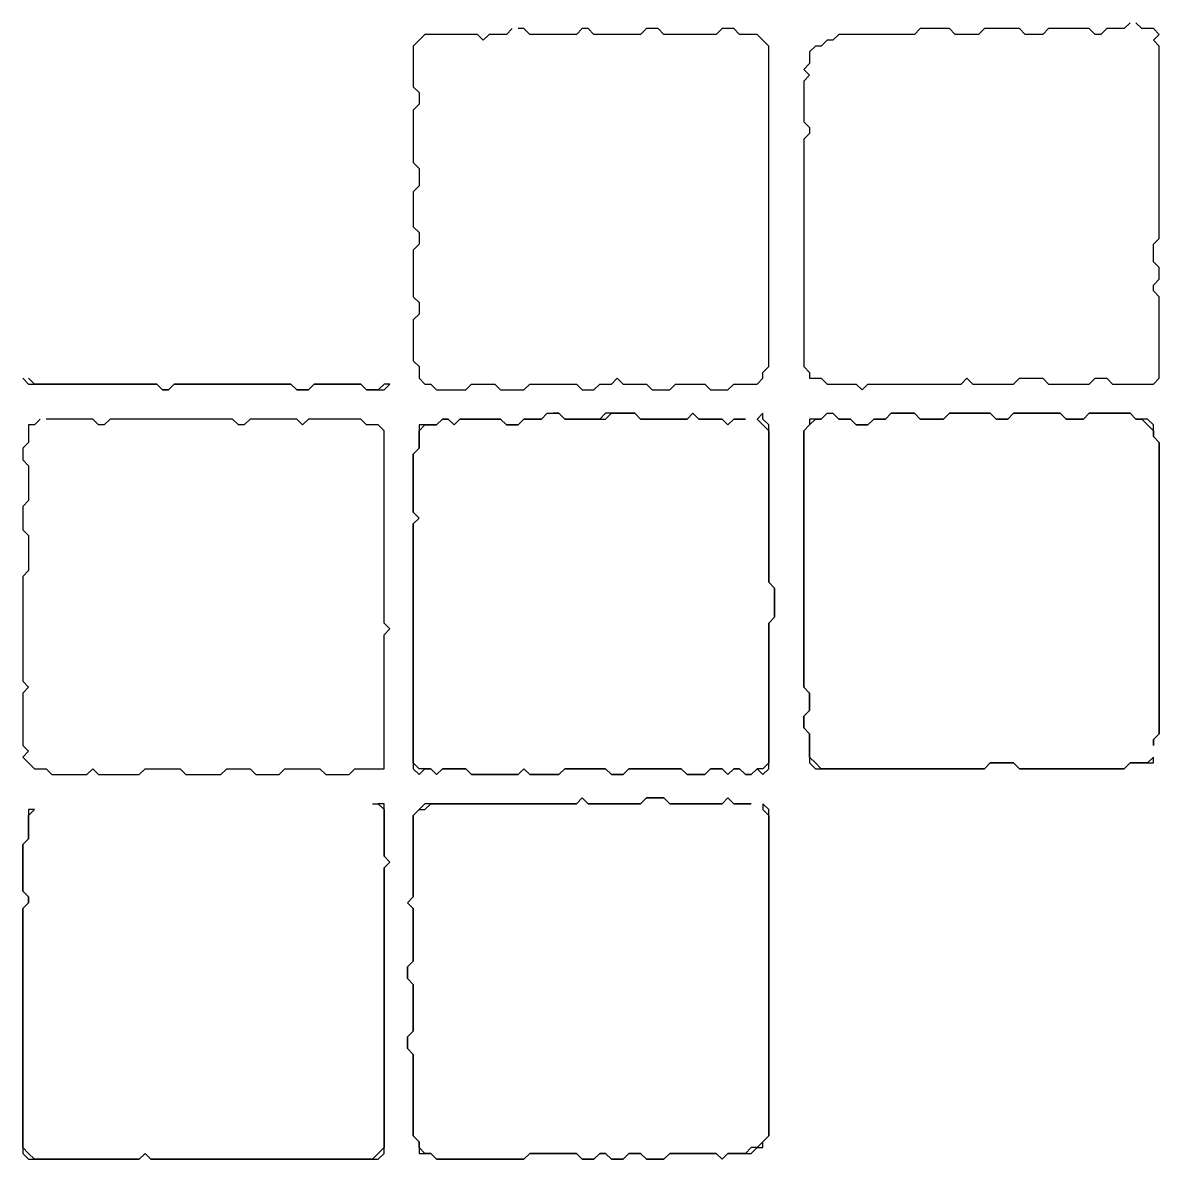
# Model space of a CAD drawing. Header units: metres. Extents: x 0 to 600, y 0 to 400.
# Drawn here: x 179.76 to 208.78, y 171.58 to 200.6 of the extents above; entities that cross this region are included whole.
import ezdxf

# ---------------------------------------------------------------- set-up
doc = ezdxf.new("R2010")
doc.units = ezdxf.units.M

msp = doc.modelspace()

# ---------------------------------------------------------------- linework, layer by layer
for points in [[(208.036, 200.595), (207.887, 200.446), (207.738, 200.446), (207.589, 200.446), (207.44, 200.446), (207.292, 200.298), (207.143, 200.298), (206.994, 200.446), (206.845, 200.446), (206.696, 200.446), (206.548, 200.446), (206.399, 200.446), (206.25, 200.446), (206.101, 200.446), (205.952, 200.446), (205.804, 200.298), (205.655, 200.298), (205.506, 200.298), (205.357, 200.298), (205.208, 200.446), (205.06, 200.446), (204.911, 200.446), (204.762, 200.446), (204.613, 200.446), (204.464, 200.446), (204.315, 200.446), (204.167, 200.298), (204.018, 200.298), (203.869, 200.298), (203.72, 200.298), (203.571, 200.298), (203.423, 200.446), (203.274, 200.446), (203.125, 200.446), (202.976, 200.446), (202.827, 200.446), (202.679, 200.446), (202.53, 200.298), (202.381, 200.298), (202.232, 200.298), (202.083, 200.298), (201.935, 200.298), (201.786, 200.298), (201.637, 200.298), (201.488, 200.298), (201.339, 200.298), (201.19, 200.298), (201.042, 200.298), (200.893, 200.298), (200.744, 200.298), (200.595, 200.298), (200.446, 200.149), (200.298, 200.149), (200.149, 200), (200, 200), (199.851, 199.851), (199.851, 199.702), (199.851, 199.554), (199.702, 199.405), (199.851, 199.256), (199.702, 199.107), (199.702, 198.958), (199.702, 198.81), (199.702, 198.661), (199.702, 198.512), (199.702, 198.363), (199.702, 198.214), (199.702, 198.065), (199.851, 197.917), (199.851, 197.768), (199.702, 197.619), (199.702, 197.47), (199.702, 197.321), (199.702, 197.173), (199.702, 197.024), (199.702, 196.875), (199.702, 196.726), (199.702, 196.577), (199.702, 196.429), (199.702, 196.28), (199.702, 196.131), (199.702, 195.982), (199.702, 195.833), (199.702, 195.685), (199.702, 195.536), (199.702, 195.387), (199.702, 195.238), (199.702, 195.089), (199.702, 194.94), (199.702, 194.792), (199.702, 194.643), (199.702, 194.494), (199.702, 194.345), (199.702, 194.196), (199.702, 194.048), (199.702, 193.899), (199.702, 193.75), (199.702, 193.601), (199.702, 193.452), (199.702, 193.304), (199.702, 193.155), (199.702, 193.006), (199.702, 192.857), (199.702, 192.708), (199.702, 192.56), (199.702, 192.411), (199.702, 192.262), (199.702, 192.113), (199.702, 191.964), (199.702, 191.815), (199.851, 191.667), (199.851, 191.518), (200, 191.518), (200.149, 191.518), (200.298, 191.369), (200.446, 191.369), (200.595, 191.369), (200.744, 191.369), (200.893, 191.369), (201.042, 191.369), (201.19, 191.22), (201.339, 191.369), (201.488, 191.369), (201.637, 191.369), (201.786, 191.369), (201.935, 191.369), (202.083, 191.369), (202.232, 191.369), (202.381, 191.369), (202.53, 191.369), (202.679, 191.369), (202.827, 191.369), (202.976, 191.369), (203.125, 191.369), (203.274, 191.369), (203.423, 191.369), (203.571, 191.369), (203.72, 191.369), (203.869, 191.518), (204.018, 191.369), (204.167, 191.369), (204.315, 191.369), (204.464, 191.369), (204.613, 191.369), (204.762, 191.369), (204.911, 191.369), (205.06, 191.369), (205.208, 191.518), (205.357, 191.518), (205.506, 191.518), (205.655, 191.518), (205.804, 191.518), (205.952, 191.369), (206.101, 191.369), (206.25, 191.369), (206.399, 191.369), (206.548, 191.369), (206.696, 191.369), (206.845, 191.369), (206.994, 191.369), (207.143, 191.518), (207.292, 191.518), (207.44, 191.518), (207.589, 191.369), (207.738, 191.369), (207.887, 191.369), (208.036, 191.369), (208.185, 191.369), (208.333, 191.369), (208.482, 191.369), (208.631, 191.369), (208.78, 191.518), (208.78, 191.667), (208.78, 191.815), (208.78, 191.964), (208.78, 192.113), (208.78, 192.262), (208.78, 192.411), (208.78, 192.56), (208.78, 192.708), (208.78, 192.857), (208.78, 193.006), (208.78, 193.155), (208.78, 193.304), (208.78, 193.452), (208.78, 193.601), (208.631, 193.75), (208.631, 193.899), (208.78, 194.048), (208.78, 194.196), (208.78, 194.345), (208.631, 194.494), (208.631, 194.643), (208.631, 194.792), (208.631, 194.94), (208.78, 195.089), (208.78, 195.238), (208.78, 195.387), (208.78, 195.536), (208.78, 195.685), (208.78, 195.833), (208.78, 195.982), (208.78, 196.131), (208.78, 196.28), (208.78, 196.429), (208.78, 196.577), (208.78, 196.726), (208.78, 196.875), (208.78, 197.024), (208.78, 197.173), (208.78, 197.321), (208.78, 197.47), (208.78, 197.619), (208.78, 197.768), (208.78, 197.917), (208.78, 198.065), (208.78, 198.214), (208.78, 198.363), (208.78, 198.512), (208.78, 198.661), (208.78, 198.81), (208.78, 198.958), (208.78, 199.107), (208.78, 199.256), (208.78, 199.405), (208.78, 199.554), (208.78, 199.702), (208.78, 199.851), (208.78, 200), (208.631, 200.149), (208.78, 200.298), (208.631, 200.446), (208.482, 200.446), (208.333, 200.446), (208.185, 200.595)], [(192.262, 200.446), (192.113, 200.298), (191.964, 200.298), (191.815, 200.298), (191.667, 200.298), (191.518, 200.149), (191.369, 200.298), (191.22, 200.298), (191.071, 200.298), (190.923, 200.298), (190.774, 200.298), (190.625, 200.298), (190.476, 200.298), (190.327, 200.298), (190.179, 200.298), (190.03, 200.298), (189.881, 200.149), (189.732, 200), (189.732, 199.851), (189.732, 199.702), (189.732, 199.554), (189.732, 199.405), (189.732, 199.256), (189.732, 199.107), (189.732, 198.958), (189.881, 198.81), (189.881, 198.661), (189.881, 198.512), (189.732, 198.363), (189.732, 198.214), (189.732, 198.065), (189.732, 197.917), (189.732, 197.768), (189.732, 197.619), (189.732, 197.47), (189.732, 197.321), (189.732, 197.173), (189.732, 197.024), (189.881, 196.875), (189.881, 196.726), (189.881, 196.577), (189.881, 196.429), (189.732, 196.28), (189.732, 196.131), (189.732, 195.982), (189.732, 195.833), (189.732, 195.685), (189.732, 195.536), (189.732, 195.387), (189.881, 195.238), (189.881, 195.089), (189.881, 194.94), (189.732, 194.792), (189.732, 194.643), (189.732, 194.494), (189.732, 194.345), (189.732, 194.196), (189.732, 194.048), (189.732, 193.899), (189.732, 193.75), (189.732, 193.601), (189.881, 193.452), (189.881, 193.304), (189.881, 193.155), (189.732, 193.006), (189.732, 192.857), (189.732, 192.708), (189.732, 192.56), (189.732, 192.411), (189.732, 192.262), (189.732, 192.113), (189.732, 191.964), (189.881, 191.815), (189.881, 191.667), (189.881, 191.518), (190.03, 191.369), (190.179, 191.369), (190.327, 191.22), (190.476, 191.22), (190.625, 191.22), (190.774, 191.22), (190.923, 191.22), (191.071, 191.22), (191.22, 191.369), (191.369, 191.369), (191.518, 191.369), (191.667, 191.369), (191.815, 191.369), (191.964, 191.22), (192.113, 191.22), (192.262, 191.22), (192.411, 191.22), (192.56, 191.22), (192.708, 191.369), (192.857, 191.369), (193.006, 191.369), (193.155, 191.369), (193.304, 191.369), (193.452, 191.369), (193.601, 191.369), (193.75, 191.369), (193.899, 191.369), (194.048, 191.22), (194.196, 191.22), (194.345, 191.22), (194.494, 191.369), (194.643, 191.369), (194.792, 191.369), (194.94, 191.518), (195.089, 191.369), (195.238, 191.369), (195.387, 191.369), (195.536, 191.369), (195.685, 191.369), (195.833, 191.22), (195.982, 191.22), (196.131, 191.22), (196.28, 191.22), (196.429, 191.369), (196.577, 191.369), (196.726, 191.369), (196.875, 191.369), (197.024, 191.369), (197.173, 191.369), (197.321, 191.22), (197.47, 191.22), (197.619, 191.22), (197.768, 191.22), (197.917, 191.369), (198.065, 191.369), (198.214, 191.369), (198.363, 191.369), (198.512, 191.369), (198.661, 191.518), (198.661, 191.667), (198.81, 191.815), (198.81, 191.964), (198.81, 192.113), (198.81, 192.262), (198.81, 192.411), (198.81, 192.56), (198.81, 192.708), (198.81, 192.857), (198.81, 193.006), (198.81, 193.155), (198.81, 193.304), (198.81, 193.452), (198.81, 193.601), (198.81, 193.75), (198.81, 193.899), (198.81, 194.048), (198.81, 194.196), (198.81, 194.345), (198.81, 194.494), (198.81, 194.643), (198.81, 194.792), (198.81, 194.94), (198.81, 195.089), (198.81, 195.238), (198.81, 195.387), (198.81, 195.536), (198.81, 195.685), (198.81, 195.833), (198.81, 195.982), (198.81, 196.131), (198.81, 196.28), (198.81, 196.429), (198.81, 196.577), (198.81, 196.726), (198.81, 196.875), (198.81, 197.024), (198.81, 197.173), (198.81, 197.321), (198.81, 197.47), (198.81, 197.619), (198.81, 197.768), (198.81, 197.917), (198.81, 198.065), (198.81, 198.214), (198.81, 198.363), (198.81, 198.512), (198.81, 198.661), (198.81, 198.81), (198.81, 198.958), (198.81, 199.107), (198.81, 199.256), (198.81, 199.405), (198.81, 199.554), (198.81, 199.702), (198.81, 199.851), (198.81, 200), (198.661, 200.149), (198.512, 200.298), (198.363, 200.298), (198.214, 200.298), (198.065, 200.298), (197.917, 200.446), (197.768, 200.446), (197.619, 200.446), (197.47, 200.298), (197.321, 200.298), (197.173, 200.298), (197.024, 200.298), (196.875, 200.298), (196.726, 200.298), (196.577, 200.298), (196.429, 200.298), (196.28, 200.298), (196.131, 200.298), (195.982, 200.446), (195.833, 200.446), (195.685, 200.446), (195.536, 200.298), (195.387, 200.298), (195.238, 200.298), (195.089, 200.298), (194.94, 200.298), (194.792, 200.298), (194.643, 200.298), (194.494, 200.298), (194.345, 200.298), (194.196, 200.446), (194.048, 200.446), (193.899, 200.298), (193.75, 200.298), (193.601, 200.298), (193.452, 200.298), (193.304, 200.298), (193.155, 200.298), (193.006, 200.298), (192.857, 200.298), (192.708, 200.298), (192.56, 200.446), (192.411, 200.446)], [(179.762, 191.518), (179.911, 191.369), (180.06, 191.369), (180.208, 191.369), (180.357, 191.369), (180.506, 191.369), (180.655, 191.369), (180.804, 191.369), (180.952, 191.369), (181.101, 191.369), (181.25, 191.369), (181.399, 191.369), (181.548, 191.369), (181.696, 191.369), (181.845, 191.369), (181.994, 191.369), (182.143, 191.369), (182.292, 191.369), (182.44, 191.369), (182.589, 191.369), (182.738, 191.369), (182.887, 191.369), (183.036, 191.369), (183.185, 191.369), (183.333, 191.22), (183.482, 191.22), (183.631, 191.369), (183.78, 191.369), (183.929, 191.369), (184.077, 191.369), (184.226, 191.369), (184.375, 191.369), (184.524, 191.369), (184.673, 191.369), (184.821, 191.369), (184.97, 191.369), (185.119, 191.369), (185.268, 191.369), (185.417, 191.369), (185.565, 191.369), (185.714, 191.369), (185.863, 191.369), (186.012, 191.369), (186.161, 191.369), (186.31, 191.369), (186.458, 191.369), (186.607, 191.369), (186.756, 191.22), (186.905, 191.22), (187.054, 191.22), (187.202, 191.369), (187.351, 191.369), (187.5, 191.369), (187.649, 191.369), (187.798, 191.369), (187.946, 191.369), (188.095, 191.369), (188.244, 191.369), (188.393, 191.369), (188.542, 191.22), (188.69, 191.22), (188.839, 191.22), (188.988, 191.22), (189.137, 191.369), (188.988, 191.369), (188.839, 191.22), (188.69, 191.22), (188.542, 191.22), (188.393, 191.369), (188.244, 191.369), (188.095, 191.369), (187.946, 191.369), (187.798, 191.369), (187.649, 191.369), (187.5, 191.369), (187.351, 191.369), (187.202, 191.369), (187.054, 191.22), (186.905, 191.22), (186.756, 191.22), (186.607, 191.369), (186.458, 191.369), (186.31, 191.369), (186.161, 191.369), (186.012, 191.369), (185.863, 191.369), (185.714, 191.369), (185.565, 191.369), (185.417, 191.369), (185.268, 191.369), (185.119, 191.369), (184.97, 191.369), (184.821, 191.369), (184.673, 191.369), (184.524, 191.369), (184.375, 191.369), (184.226, 191.369), (184.077, 191.369), (183.929, 191.369), (183.78, 191.369), (183.631, 191.369), (183.482, 191.22), (183.333, 191.22), (183.185, 191.369), (183.036, 191.369), (182.887, 191.369), (182.738, 191.369), (182.589, 191.369), (182.44, 191.369), (182.292, 191.369), (182.143, 191.369), (181.994, 191.369), (181.845, 191.369), (181.696, 191.369), (181.548, 191.369), (181.399, 191.369), (181.25, 191.369), (181.101, 191.369), (180.952, 191.369), (180.804, 191.369), (180.655, 191.369), (180.506, 191.369), (180.357, 191.369), (180.208, 191.369), (180.06, 191.369), (179.911, 191.518)], [(180.208, 190.476), (180.06, 190.327), (179.911, 190.327), (179.911, 190.179), (179.911, 190.03), (179.911, 189.881), (179.762, 189.732), (179.762, 189.583), (179.762, 189.435), (179.911, 189.286), (179.911, 189.137), (179.911, 188.988), (179.911, 188.839), (179.911, 188.69), (179.911, 188.542), (179.911, 188.393), (179.762, 188.244), (179.762, 188.095), (179.762, 187.946), (179.762, 187.798), (179.762, 187.649), (179.911, 187.5), (179.911, 187.351), (179.911, 187.202), (179.911, 187.054), (179.911, 186.905), (179.911, 186.756), (179.911, 186.607), (179.762, 186.458), (179.762, 186.31), (179.762, 186.161), (179.762, 186.012), (179.762, 185.863), (179.762, 185.714), (179.762, 185.565), (179.762, 185.417), (179.762, 185.268), (179.762, 185.119), (179.762, 184.97), (179.762, 184.821), (179.762, 184.673), (179.762, 184.524), (179.762, 184.375), (179.762, 184.226), (179.762, 184.077), (179.762, 183.929), (179.762, 183.78), (179.911, 183.631), (179.762, 183.482), (179.762, 183.333), (179.762, 183.185), (179.762, 183.036), (179.762, 182.887), (179.762, 182.738), (179.762, 182.589), (179.762, 182.44), (179.762, 182.292), (179.762, 182.143), (179.911, 181.994), (179.762, 181.845), (179.911, 181.696), (180.06, 181.548), (180.208, 181.548), (180.357, 181.548), (180.506, 181.399), (180.655, 181.399), (180.804, 181.399), (180.952, 181.399), (181.101, 181.399), (181.25, 181.399), (181.399, 181.399), (181.548, 181.548), (181.696, 181.399), (181.845, 181.399), (181.994, 181.399), (182.143, 181.399), (182.292, 181.399), (182.44, 181.399), (182.589, 181.399), (182.738, 181.399), (182.887, 181.548), (183.036, 181.548), (183.185, 181.548), (183.333, 181.548), (183.482, 181.548), (183.631, 181.548), (183.78, 181.548), (183.929, 181.399), (184.077, 181.399), (184.226, 181.399), (184.375, 181.399), (184.524, 181.399), (184.673, 181.399), (184.821, 181.399), (184.97, 181.548), (185.119, 181.548), (185.268, 181.548), (185.417, 181.548), (185.565, 181.548), (185.714, 181.399), (185.863, 181.399), (186.012, 181.399), (186.161, 181.399), (186.31, 181.399), (186.458, 181.548), (186.607, 181.548), (186.756, 181.548), (186.905, 181.548), (187.054, 181.548), (187.202, 181.548), (187.351, 181.548), (187.5, 181.399), (187.649, 181.399), (187.798, 181.399), (187.946, 181.399), (188.095, 181.399), (188.244, 181.548), (188.393, 181.548), (188.542, 181.548), (188.69, 181.548), (188.839, 181.548), (188.988, 181.548), (188.988, 181.696), (188.988, 181.845), (188.988, 181.994), (188.988, 182.143), (188.988, 182.292), (188.988, 182.44), (188.988, 182.589), (188.988, 182.738), (188.988, 182.887), (188.988, 183.036), (188.988, 183.185), (188.988, 183.333), (188.988, 183.482), (188.988, 183.631), (188.988, 183.78), (188.988, 183.929), (188.988, 184.077), (188.988, 184.226), (188.988, 184.375), (188.988, 184.524), (188.988, 184.673), (188.988, 184.821), (188.988, 184.97), (189.137, 185.119), (188.988, 185.268), (188.988, 185.417), (188.988, 185.565), (188.988, 185.714), (188.988, 185.863), (188.988, 186.012), (188.988, 186.161), (188.988, 186.31), (188.988, 186.458), (188.988, 186.607), (188.988, 186.756), (188.988, 186.905), (188.988, 187.054), (188.988, 187.202), (188.988, 187.351), (188.988, 187.5), (188.988, 187.649), (188.988, 187.798), (188.988, 187.946), (188.988, 188.095), (188.988, 188.244), (188.988, 188.393), (188.988, 188.542), (188.988, 188.69), (188.988, 188.839), (188.988, 188.988), (188.988, 189.137), (188.988, 189.286), (188.988, 189.435), (188.988, 189.583), (188.988, 189.732), (188.988, 189.881), (188.988, 190.03), (188.988, 190.179), (188.839, 190.327), (188.69, 190.327), (188.542, 190.327), (188.393, 190.476), (188.244, 190.476), (188.095, 190.476), (187.946, 190.476), (187.798, 190.476), (187.649, 190.476), (187.5, 190.476), (187.351, 190.476), (187.202, 190.476), (187.054, 190.476), (186.905, 190.327), (186.756, 190.476), (186.607, 190.476), (186.458, 190.476), (186.31, 190.476), (186.161, 190.476), (186.012, 190.476), (185.863, 190.476), (185.714, 190.476), (185.565, 190.476), (185.417, 190.327), (185.268, 190.327), (185.119, 190.476), (184.97, 190.476), (184.821, 190.476), (184.673, 190.476), (184.524, 190.476), (184.375, 190.476), (184.226, 190.476), (184.077, 190.476), (183.929, 190.476), (183.78, 190.476), (183.631, 190.476), (183.482, 190.476), (183.333, 190.476), (183.185, 190.476), (183.036, 190.476), (182.887, 190.476), (182.738, 190.476), (182.589, 190.476), (182.44, 190.476), (182.292, 190.476), (182.143, 190.476), (181.994, 190.476), (181.845, 190.327), (181.696, 190.327), (181.548, 190.476), (181.399, 190.476), (181.25, 190.476), (181.101, 190.476), (180.952, 190.476), (180.804, 190.476), (180.655, 190.476), (180.506, 190.476), (180.357, 190.476)], [(193.155, 190.625), (193.006, 190.476), (192.857, 190.476), (192.708, 190.476), (192.56, 190.476), (192.411, 190.327), (192.262, 190.327), (192.113, 190.327), (191.964, 190.476), (191.815, 190.476), (191.667, 190.476), (191.518, 190.476), (191.369, 190.476), (191.22, 190.476), (191.071, 190.476), (190.923, 190.476), (190.774, 190.327), (190.625, 190.476), (190.476, 190.476), (190.327, 190.327), (190.179, 190.327), (190.03, 190.327), (189.881, 190.327), (189.881, 190.179), (189.881, 190.03), (189.881, 189.881), (189.881, 189.732), (189.732, 189.583), (189.732, 189.435), (189.732, 189.286), (189.732, 189.137), (189.732, 188.988), (189.732, 188.839), (189.732, 188.69), (189.732, 188.542), (189.732, 188.393), (189.732, 188.244), (189.732, 188.095), (189.881, 187.946), (189.732, 187.798), (189.732, 187.649), (189.732, 187.5), (189.732, 187.351), (189.732, 187.202), (189.732, 187.054), (189.732, 186.905), (189.732, 186.756), (189.732, 186.607), (189.732, 186.458), (189.732, 186.31), (189.732, 186.161), (189.732, 186.012), (189.732, 185.863), (189.732, 185.714), (189.732, 185.565), (189.732, 185.417), (189.732, 185.268), (189.732, 185.119), (189.732, 184.97), (189.732, 184.821), (189.732, 184.673), (189.732, 184.524), (189.732, 184.375), (189.732, 184.226), (189.732, 184.077), (189.732, 183.929), (189.732, 183.78), (189.732, 183.631), (189.732, 183.482), (189.732, 183.333), (189.732, 183.185), (189.732, 183.036), (189.732, 182.887), (189.732, 182.738), (189.732, 182.589), (189.732, 182.44), (189.732, 182.292), (189.732, 182.143), (189.732, 181.994), (189.732, 181.845), (189.732, 181.696), (189.732, 181.548), (189.881, 181.399), (190.03, 181.548), (190.179, 181.548), (190.327, 181.399), (190.476, 181.548), (190.625, 181.548), (190.774, 181.548), (190.923, 181.548), (191.071, 181.548), (191.22, 181.399), (191.369, 181.399), (191.518, 181.399), (191.667, 181.399), (191.815, 181.399), (191.964, 181.399), (192.113, 181.399), (192.262, 181.399), (192.411, 181.399), (192.56, 181.548), (192.708, 181.399), (192.857, 181.399), (193.006, 181.399), (193.155, 181.399), (193.304, 181.399), (193.452, 181.399), (193.601, 181.548), (193.75, 181.548), (193.899, 181.548), (194.048, 181.548), (194.196, 181.548), (194.345, 181.548), (194.494, 181.548), (194.643, 181.548), (194.792, 181.399), (194.94, 181.399), (195.089, 181.399), (195.238, 181.548), (195.387, 181.548), (195.536, 181.548), (195.685, 181.548), (195.833, 181.548), (195.982, 181.548), (196.131, 181.548), (196.28, 181.548), (196.429, 181.548), (196.577, 181.548), (196.726, 181.399), (196.875, 181.399), (197.024, 181.399), (197.173, 181.399), (197.321, 181.548), (197.47, 181.548), (197.619, 181.548), (197.768, 181.399), (197.917, 181.548), (198.065, 181.548), (198.214, 181.399), (198.363, 181.399), (198.512, 181.548), (198.661, 181.399), (198.81, 181.548), (198.81, 181.696), (198.81, 181.845), (198.81, 181.994), (198.81, 182.143), (198.81, 182.292), (198.81, 182.44), (198.81, 182.589), (198.81, 182.738), (198.81, 182.887), (198.81, 183.036), (198.81, 183.185), (198.81, 183.333), (198.81, 183.482), (198.81, 183.631), (198.81, 183.78), (198.81, 183.929), (198.81, 184.077), (198.81, 184.226), (198.81, 184.375), (198.81, 184.524), (198.81, 184.673), (198.81, 184.821), (198.81, 184.97), (198.81, 185.119), (198.81, 185.268), (198.958, 185.417), (198.958, 185.565), (198.958, 185.714), (198.958, 185.863), (198.958, 186.012), (198.958, 186.161), (198.81, 186.31), (198.81, 186.458), (198.81, 186.607), (198.81, 186.756), (198.81, 186.905), (198.81, 187.054), (198.81, 187.202), (198.81, 187.351), (198.81, 187.5), (198.81, 187.649), (198.81, 187.798), (198.81, 187.946), (198.81, 188.095), (198.81, 188.244), (198.81, 188.393), (198.81, 188.542), (198.81, 188.69), (198.81, 188.839), (198.81, 188.988), (198.81, 189.137), (198.81, 189.286), (198.81, 189.435), (198.81, 189.583), (198.81, 189.732), (198.81, 189.881), (198.81, 190.03), (198.81, 190.179), (198.81, 190.327), (198.661, 190.476), (198.661, 190.625), (198.512, 190.476), (198.661, 190.327), (198.81, 190.179), (198.81, 190.03), (198.81, 189.881), (198.81, 189.732), (198.81, 189.583), (198.81, 189.435), (198.81, 189.286), (198.81, 189.137), (198.81, 188.988), (198.81, 188.839), (198.81, 188.69), (198.81, 188.542), (198.81, 188.393), (198.81, 188.244), (198.81, 188.095), (198.81, 187.946), (198.81, 187.798), (198.81, 187.649), (198.81, 187.5), (198.81, 187.351), (198.81, 187.202), (198.81, 187.054), (198.81, 186.905), (198.81, 186.756), (198.81, 186.607), (198.81, 186.458), (198.81, 186.31), (198.958, 186.161), (198.958, 186.012), (198.958, 185.863), (198.958, 185.714), (198.958, 185.565), (198.958, 185.417), (198.81, 185.268), (198.81, 185.119), (198.81, 184.97), (198.81, 184.821), (198.81, 184.673), (198.81, 184.524), (198.81, 184.375), (198.81, 184.226), (198.81, 184.077), (198.81, 183.929), (198.81, 183.78), (198.81, 183.631), (198.81, 183.482), (198.81, 183.333), (198.81, 183.185), (198.81, 183.036), (198.81, 182.887), (198.81, 182.738), (198.81, 182.589), (198.81, 182.44), (198.81, 182.292), (198.81, 182.143), (198.81, 181.994), (198.81, 181.845), (198.81, 181.696), (198.661, 181.548), (198.512, 181.548), (198.363, 181.399), (198.214, 181.399), (198.065, 181.548), (197.917, 181.548), (197.768, 181.399), (197.619, 181.548), (197.47, 181.548), (197.321, 181.548), (197.173, 181.399), (197.024, 181.399), (196.875, 181.399), (196.726, 181.399), (196.577, 181.548), (196.429, 181.548), (196.28, 181.548), (196.131, 181.548), (195.982, 181.548), (195.833, 181.548), (195.685, 181.548), (195.536, 181.548), (195.387, 181.548), (195.238, 181.548), (195.089, 181.399), (194.94, 181.399), (194.792, 181.399), (194.643, 181.548), (194.494, 181.548), (194.345, 181.548), (194.196, 181.548), (194.048, 181.548), (193.899, 181.548), (193.75, 181.548), (193.601, 181.548), (193.452, 181.399), (193.304, 181.399), (193.155, 181.399), (193.006, 181.399), (192.857, 181.399), (192.708, 181.399), (192.56, 181.548), (192.411, 181.399), (192.262, 181.399), (192.113, 181.399), (191.964, 181.399), (191.815, 181.399), (191.667, 181.399), (191.518, 181.399), (191.369, 181.399), (191.22, 181.399), (191.071, 181.548), (190.923, 181.548), (190.774, 181.548), (190.625, 181.548), (190.476, 181.548), (190.327, 181.399), (190.179, 181.548), (190.03, 181.548), (189.881, 181.548), (189.732, 181.696), (189.732, 181.845), (189.732, 181.994), (189.732, 182.143), (189.732, 182.292), (189.732, 182.44), (189.732, 182.589), (189.732, 182.738), (189.732, 182.887), (189.732, 183.036), (189.732, 183.185), (189.732, 183.333), (189.732, 183.482), (189.732, 183.631), (189.732, 183.78), (189.732, 183.929), (189.732, 184.077), (189.732, 184.226), (189.732, 184.375), (189.732, 184.524), (189.732, 184.673), (189.732, 184.821), (189.732, 184.97), (189.732, 185.119), (189.732, 185.268), (189.732, 185.417), (189.732, 185.565), (189.732, 185.714), (189.732, 185.863), (189.732, 186.012), (189.732, 186.161), (189.732, 186.31), (189.732, 186.458), (189.732, 186.607), (189.732, 186.756), (189.732, 186.905), (189.732, 187.054), (189.732, 187.202), (189.732, 187.351), (189.732, 187.5), (189.732, 187.649), (189.732, 187.798), (189.881, 187.946), (189.732, 188.095), (189.732, 188.244), (189.732, 188.393), (189.732, 188.542), (189.732, 188.69), (189.732, 188.839), (189.732, 188.988), (189.732, 189.137), (189.732, 189.286), (189.732, 189.435), (189.732, 189.583), (189.881, 189.732), (189.881, 189.881), (189.881, 190.03), (189.881, 190.179), (190.03, 190.327), (190.179, 190.327), (190.327, 190.327), (190.476, 190.476), (190.625, 190.476), (190.774, 190.327), (190.923, 190.476), (191.071, 190.476), (191.22, 190.476), (191.369, 190.476), (191.518, 190.476), (191.667, 190.476), (191.815, 190.476), (191.964, 190.476), (192.113, 190.327), (192.262, 190.327), (192.411, 190.327), (192.56, 190.476), (192.708, 190.476), (192.857, 190.476), (193.006, 190.476), (193.155, 190.625), (193.304, 190.625), (193.452, 190.625), (193.601, 190.476), (193.75, 190.476), (193.899, 190.476), (194.048, 190.476), (194.196, 190.476), (194.345, 190.476), (194.494, 190.476), (194.643, 190.476), (194.792, 190.625), (194.94, 190.625), (195.089, 190.625), (195.238, 190.625), (195.387, 190.625), (195.536, 190.476), (195.685, 190.476), (195.833, 190.476), (195.982, 190.476), (196.131, 190.476), (196.28, 190.476), (196.429, 190.476), (196.577, 190.476), (196.726, 190.476), (196.875, 190.625), (197.024, 190.476), (197.173, 190.476), (197.321, 190.476), (197.47, 190.476), (197.619, 190.476), (197.768, 190.327), (197.917, 190.476), (198.065, 190.476), (198.214, 190.476), (198.065, 190.476), (197.917, 190.476), (197.768, 190.327), (197.619, 190.476), (197.47, 190.476), (197.321, 190.476), (197.173, 190.476), (197.024, 190.476), (196.875, 190.625), (196.726, 190.476), (196.577, 190.476), (196.429, 190.476), (196.28, 190.476), (196.131, 190.476), (195.982, 190.476), (195.833, 190.476), (195.685, 190.476), (195.536, 190.476), (195.387, 190.625), (195.238, 190.625), (195.089, 190.625), (194.94, 190.625), (194.792, 190.625), (194.643, 190.625), (194.494, 190.476), (194.345, 190.476), (194.196, 190.476), (194.048, 190.476), (193.899, 190.476), (193.75, 190.476), (193.601, 190.476), (193.452, 190.625), (193.304, 190.625)], [(200.298, 190.625), (200.149, 190.476), (200, 190.476), (199.851, 190.476), (199.851, 190.327), (199.702, 190.179), (199.702, 190.03), (199.702, 189.881), (199.702, 189.732), (199.702, 189.583), (199.702, 189.435), (199.702, 189.286), (199.702, 189.137), (199.702, 188.988), (199.702, 188.839), (199.702, 188.69), (199.702, 188.542), (199.702, 188.393), (199.702, 188.244), (199.702, 188.095), (199.702, 187.946), (199.702, 187.798), (199.702, 187.649), (199.702, 187.5), (199.702, 187.351), (199.702, 187.202), (199.702, 187.054), (199.702, 186.905), (199.702, 186.756), (199.702, 186.607), (199.702, 186.458), (199.702, 186.31), (199.702, 186.161), (199.702, 186.012), (199.702, 185.863), (199.702, 185.714), (199.702, 185.565), (199.702, 185.417), (199.702, 185.268), (199.702, 185.119), (199.702, 184.97), (199.702, 184.821), (199.702, 184.673), (199.702, 184.524), (199.702, 184.375), (199.702, 184.226), (199.702, 184.077), (199.702, 183.929), (199.702, 183.78), (199.702, 183.631), (199.851, 183.482), (199.851, 183.333), (199.851, 183.185), (199.851, 183.036), (199.702, 182.887), (199.702, 182.738), (199.702, 182.589), (199.851, 182.44), (199.851, 182.292), (199.851, 182.143), (199.851, 181.994), (199.851, 181.845), (199.851, 181.696), (200, 181.548), (200.149, 181.548), (200.298, 181.548), (200.446, 181.548), (200.595, 181.548), (200.744, 181.548), (200.893, 181.548), (201.042, 181.548), (201.19, 181.548), (201.339, 181.548), (201.488, 181.548), (201.637, 181.548), (201.786, 181.548), (201.935, 181.548), (202.083, 181.548), (202.232, 181.548), (202.381, 181.548), (202.53, 181.548), (202.679, 181.548), (202.827, 181.548), (202.976, 181.548), (203.125, 181.548), (203.274, 181.548), (203.423, 181.548), (203.571, 181.548), (203.72, 181.548), (203.869, 181.548), (204.018, 181.548), (204.167, 181.548), (204.315, 181.548), (204.464, 181.696), (204.613, 181.696), (204.762, 181.696), (204.911, 181.696), (205.06, 181.696), (205.208, 181.548), (205.357, 181.548), (205.506, 181.548), (205.655, 181.548), (205.804, 181.548), (205.952, 181.548), (206.101, 181.548), (206.25, 181.548), (206.399, 181.548), (206.548, 181.548), (206.696, 181.548), (206.845, 181.548), (206.994, 181.548), (207.143, 181.548), (207.292, 181.548), (207.44, 181.548), (207.589, 181.548), (207.738, 181.548), (207.887, 181.548), (208.036, 181.696), (208.185, 181.696), (208.333, 181.696), (208.482, 181.696), (208.631, 181.696), (208.631, 181.845), (208.482, 181.696), (208.333, 181.696), (208.185, 181.696), (208.036, 181.696), (207.887, 181.548), (207.738, 181.548), (207.589, 181.548), (207.44, 181.548), (207.292, 181.548), (207.143, 181.548), (206.994, 181.548), (206.845, 181.548), (206.696, 181.548), (206.548, 181.548), (206.399, 181.548), (206.25, 181.548), (206.101, 181.548), (205.952, 181.548), (205.804, 181.548), (205.655, 181.548), (205.506, 181.548), (205.357, 181.548), (205.208, 181.548), (205.06, 181.696), (204.911, 181.696), (204.762, 181.696), (204.613, 181.696), (204.464, 181.696), (204.315, 181.548), (204.167, 181.548), (204.018, 181.548), (203.869, 181.548), (203.72, 181.548), (203.571, 181.548), (203.423, 181.548), (203.274, 181.548), (203.125, 181.548), (202.976, 181.548), (202.827, 181.548), (202.679, 181.548), (202.53, 181.548), (202.381, 181.548), (202.232, 181.548), (202.083, 181.548), (201.935, 181.548), (201.786, 181.548), (201.637, 181.548), (201.488, 181.548), (201.339, 181.548), (201.19, 181.548), (201.042, 181.548), (200.893, 181.548), (200.744, 181.548), (200.595, 181.548), (200.446, 181.548), (200.298, 181.548), (200.149, 181.548), (200, 181.696), (199.851, 181.845), (199.851, 181.994), (199.851, 182.143), (199.851, 182.292), (199.851, 182.44), (199.702, 182.589), (199.702, 182.738), (199.702, 182.887), (199.851, 183.036), (199.851, 183.185), (199.851, 183.333), (199.851, 183.482), (199.702, 183.631), (199.702, 183.78), (199.702, 183.929), (199.702, 184.077), (199.702, 184.226), (199.702, 184.375), (199.702, 184.524), (199.702, 184.673), (199.702, 184.821), (199.702, 184.97), (199.702, 185.119), (199.702, 185.268), (199.702, 185.417), (199.702, 185.565), (199.702, 185.714), (199.702, 185.863), (199.702, 186.012), (199.702, 186.161), (199.702, 186.31), (199.702, 186.458), (199.702, 186.607), (199.702, 186.756), (199.702, 186.905), (199.702, 187.054), (199.702, 187.202), (199.702, 187.351), (199.702, 187.5), (199.702, 187.649), (199.702, 187.798), (199.702, 187.946), (199.702, 188.095), (199.702, 188.244), (199.702, 188.393), (199.702, 188.542), (199.702, 188.69), (199.702, 188.839), (199.702, 188.988), (199.702, 189.137), (199.702, 189.286), (199.702, 189.435), (199.702, 189.583), (199.702, 189.732), (199.702, 189.881), (199.702, 190.03), (199.702, 190.179), (199.851, 190.327), (200, 190.476), (200.149, 190.476), (200.298, 190.625), (200.446, 190.625), (200.595, 190.476), (200.744, 190.476), (200.893, 190.476), (201.042, 190.327), (201.19, 190.327), (201.339, 190.327), (201.488, 190.476), (201.637, 190.476), (201.786, 190.476), (201.935, 190.625), (202.083, 190.625), (202.232, 190.625), (202.381, 190.625), (202.53, 190.625), (202.679, 190.476), (202.827, 190.476), (202.976, 190.476), (203.125, 190.476), (203.274, 190.476), (203.423, 190.625), (203.571, 190.625), (203.72, 190.625), (203.869, 190.625), (204.018, 190.625), (204.167, 190.625), (204.315, 190.625), (204.464, 190.625), (204.613, 190.476), (204.762, 190.476), (204.911, 190.476), (205.06, 190.625), (205.208, 190.625), (205.357, 190.625), (205.506, 190.625), (205.655, 190.625), (205.804, 190.625), (205.952, 190.625), (206.101, 190.625), (206.25, 190.625), (206.399, 190.476), (206.548, 190.476), (206.696, 190.476), (206.845, 190.476), (206.994, 190.625), (207.143, 190.625), (207.292, 190.625), (207.44, 190.625), (207.589, 190.625), (207.738, 190.625), (207.887, 190.625), (208.036, 190.625), (208.185, 190.476), (208.333, 190.476), (208.482, 190.327), (208.631, 190.179), (208.631, 190.03), (208.78, 189.881), (208.78, 189.732), (208.78, 189.583), (208.78, 189.435), (208.78, 189.286), (208.78, 189.137), (208.78, 188.988), (208.78, 188.839), (208.78, 188.69), (208.78, 188.542), (208.78, 188.393), (208.78, 188.244), (208.78, 188.095), (208.78, 187.946), (208.78, 187.798), (208.78, 187.649), (208.78, 187.5), (208.78, 187.351), (208.78, 187.202), (208.78, 187.054), (208.78, 186.905), (208.78, 186.756), (208.78, 186.607), (208.78, 186.458), (208.78, 186.31), (208.78, 186.161), (208.78, 186.012), (208.78, 185.863), (208.78, 185.714), (208.78, 185.565), (208.78, 185.417), (208.78, 185.268), (208.78, 185.119), (208.78, 184.97), (208.78, 184.821), (208.78, 184.673), (208.78, 184.524), (208.78, 184.375), (208.78, 184.226), (208.78, 184.077), (208.78, 183.929), (208.78, 183.78), (208.78, 183.631), (208.78, 183.482), (208.78, 183.333), (208.78, 183.185), (208.78, 183.036), (208.78, 182.887), (208.78, 182.738), (208.78, 182.589), (208.78, 182.44), (208.631, 182.292), (208.631, 182.143), (208.631, 182.292), (208.78, 182.44), (208.78, 182.589), (208.78, 182.738), (208.78, 182.887), (208.78, 183.036), (208.78, 183.185), (208.78, 183.333), (208.78, 183.482), (208.78, 183.631), (208.78, 183.78), (208.78, 183.929), (208.78, 184.077), (208.78, 184.226), (208.78, 184.375), (208.78, 184.524), (208.78, 184.673), (208.78, 184.821), (208.78, 184.97), (208.78, 185.119), (208.78, 185.268), (208.78, 185.417), (208.78, 185.565), (208.78, 185.714), (208.78, 185.863), (208.78, 186.012), (208.78, 186.161), (208.78, 186.31), (208.78, 186.458), (208.78, 186.607), (208.78, 186.756), (208.78, 186.905), (208.78, 187.054), (208.78, 187.202), (208.78, 187.351), (208.78, 187.5), (208.78, 187.649), (208.78, 187.798), (208.78, 187.946), (208.78, 188.095), (208.78, 188.244), (208.78, 188.393), (208.78, 188.542), (208.78, 188.69), (208.78, 188.839), (208.78, 188.988), (208.78, 189.137), (208.78, 189.286), (208.78, 189.435), (208.78, 189.583), (208.78, 189.732), (208.78, 189.881), (208.631, 190.03), (208.631, 190.179), (208.631, 190.327), (208.482, 190.476), (208.333, 190.476), (208.185, 190.476), (208.036, 190.625), (207.887, 190.625), (207.738, 190.625), (207.589, 190.625), (207.44, 190.625), (207.292, 190.625), (207.143, 190.625), (206.994, 190.625), (206.845, 190.476), (206.696, 190.476), (206.548, 190.476), (206.399, 190.476), (206.25, 190.625), (206.101, 190.625), (205.952, 190.625), (205.804, 190.625), (205.655, 190.625), (205.506, 190.625), (205.357, 190.625), (205.208, 190.625), (205.06, 190.625), (204.911, 190.476), (204.762, 190.476), (204.613, 190.476), (204.464, 190.625), (204.315, 190.625), (204.167, 190.625), (204.018, 190.625), (203.869, 190.625), (203.72, 190.625), (203.571, 190.625), (203.423, 190.625), (203.274, 190.476), (203.125, 190.476), (202.976, 190.476), (202.827, 190.476), (202.679, 190.476), (202.53, 190.625), (202.381, 190.625), (202.232, 190.625), (202.083, 190.625), (201.935, 190.625), (201.786, 190.476), (201.637, 190.476), (201.488, 190.476), (201.339, 190.327), (201.19, 190.327), (201.042, 190.327), (200.893, 190.476), (200.744, 190.476), (200.595, 190.476), (200.446, 190.625)], [(194.048, 180.804), (193.899, 180.655), (193.75, 180.655), (193.601, 180.655), (193.452, 180.655), (193.304, 180.655), (193.155, 180.655), (193.006, 180.655), (192.857, 180.655), (192.708, 180.655), (192.56, 180.655), (192.411, 180.655), (192.262, 180.655), (192.113, 180.655), (191.964, 180.655), (191.815, 180.655), (191.667, 180.655), (191.518, 180.655), (191.369, 180.655), (191.22, 180.655), (191.071, 180.655), (190.923, 180.655), (190.774, 180.655), (190.625, 180.655), (190.476, 180.655), (190.327, 180.655), (190.179, 180.655), (190.03, 180.655), (189.881, 180.506), (189.732, 180.357), (189.732, 180.208), (189.732, 180.06), (189.732, 179.911), (189.732, 179.762), (189.732, 179.613), (189.732, 179.464), (189.732, 179.315), (189.732, 179.167), (189.732, 179.018), (189.732, 178.869), (189.732, 178.72), (189.732, 178.571), (189.732, 178.423), (189.732, 178.274), (189.583, 178.125), (189.732, 177.976), (189.732, 177.827), (189.732, 177.679), (189.732, 177.53), (189.732, 177.381), (189.732, 177.232), (189.732, 177.083), (189.732, 176.935), (189.732, 176.786), (189.732, 176.637), (189.583, 176.488), (189.583, 176.339), (189.583, 176.19), (189.732, 176.042), (189.732, 175.893), (189.732, 175.744), (189.732, 175.595), (189.732, 175.446), (189.732, 175.298), (189.732, 175.149), (189.732, 175), (189.732, 174.851), (189.583, 174.702), (189.583, 174.554), (189.583, 174.405), (189.732, 174.256), (189.732, 174.107), (189.732, 173.958), (189.732, 173.81), (189.732, 173.661), (189.732, 173.512), (189.732, 173.363), (189.732, 173.214), (189.732, 173.065), (189.732, 172.917), (189.732, 172.768), (189.732, 172.619), (189.732, 172.47), (189.732, 172.321), (189.732, 172.173), (189.881, 172.024), (189.881, 171.875), (189.881, 171.726), (190.03, 171.726), (190.179, 171.726), (190.327, 171.577), (190.476, 171.577), (190.625, 171.577), (190.774, 171.577), (190.923, 171.577), (191.071, 171.577), (191.22, 171.577), (191.369, 171.577), (191.518, 171.577), (191.667, 171.577), (191.815, 171.577), (191.964, 171.577), (192.113, 171.577), (192.262, 171.577), (192.411, 171.577), (192.56, 171.577), (192.708, 171.726), (192.857, 171.726), (193.006, 171.726), (193.155, 171.726), (193.304, 171.726), (193.452, 171.726), (193.601, 171.726), (193.75, 171.726), (193.899, 171.726), (194.048, 171.577), (194.196, 171.577), (194.345, 171.577), (194.494, 171.726), (194.643, 171.726), (194.792, 171.577), (194.94, 171.577), (195.089, 171.577), (195.238, 171.726), (195.387, 171.726), (195.536, 171.726), (195.685, 171.577), (195.833, 171.577), (195.982, 171.577), (196.131, 171.577), (196.28, 171.726), (196.429, 171.726), (196.577, 171.726), (196.726, 171.726), (196.875, 171.726), (197.024, 171.726), (197.173, 171.726), (197.321, 171.726), (197.47, 171.726), (197.619, 171.577), (197.768, 171.726), (197.917, 171.726), (198.065, 171.726), (198.214, 171.726), (198.363, 171.726), (198.512, 171.875), (198.661, 171.875), (198.661, 172.024), (198.81, 172.173), (198.81, 172.321), (198.81, 172.47), (198.81, 172.619), (198.81, 172.768), (198.81, 172.917), (198.81, 173.065), (198.81, 173.214), (198.81, 173.363), (198.81, 173.512), (198.81, 173.661), (198.81, 173.81), (198.81, 173.958), (198.81, 174.107), (198.81, 174.256), (198.81, 174.405), (198.81, 174.554), (198.81, 174.702), (198.81, 174.851), (198.81, 175), (198.81, 175.149), (198.81, 175.298), (198.81, 175.446), (198.81, 175.595), (198.81, 175.744), (198.81, 175.893), (198.81, 176.042), (198.81, 176.19), (198.81, 176.339), (198.81, 176.488), (198.81, 176.637), (198.81, 176.786), (198.81, 176.935), (198.81, 177.083), (198.81, 177.232), (198.81, 177.381), (198.81, 177.53), (198.81, 177.679), (198.81, 177.827), (198.81, 177.976), (198.81, 178.125), (198.81, 178.274), (198.81, 178.423), (198.81, 178.571), (198.81, 178.72), (198.81, 178.869), (198.81, 179.018), (198.81, 179.167), (198.81, 179.315), (198.81, 179.464), (198.81, 179.613), (198.81, 179.762), (198.81, 179.911), (198.81, 180.06), (198.81, 180.208), (198.81, 180.357), (198.81, 180.506), (198.661, 180.655), (198.661, 180.506), (198.81, 180.357), (198.81, 180.208), (198.81, 180.06), (198.81, 179.911), (198.81, 179.762), (198.81, 179.613), (198.81, 179.464), (198.81, 179.315), (198.81, 179.167), (198.81, 179.018), (198.81, 178.869), (198.81, 178.72), (198.81, 178.571), (198.81, 178.423), (198.81, 178.274), (198.81, 178.125), (198.81, 177.976), (198.81, 177.827), (198.81, 177.679), (198.81, 177.53), (198.81, 177.381), (198.81, 177.232), (198.81, 177.083), (198.81, 176.935), (198.81, 176.786), (198.81, 176.637), (198.81, 176.488), (198.81, 176.339), (198.81, 176.19), (198.81, 176.042), (198.81, 175.893), (198.81, 175.744), (198.81, 175.595), (198.81, 175.446), (198.81, 175.298), (198.81, 175.149), (198.81, 175), (198.81, 174.851), (198.81, 174.702), (198.81, 174.554), (198.81, 174.405), (198.81, 174.256), (198.81, 174.107), (198.81, 173.958), (198.81, 173.81), (198.81, 173.661), (198.81, 173.512), (198.81, 173.363), (198.81, 173.214), (198.81, 173.065), (198.81, 172.917), (198.81, 172.768), (198.81, 172.619), (198.81, 172.47), (198.81, 172.321), (198.81, 172.173), (198.661, 172.024), (198.512, 171.875), (198.363, 171.875), (198.214, 171.726), (198.065, 171.726), (197.917, 171.726), (197.768, 171.726), (197.619, 171.577), (197.47, 171.726), (197.321, 171.726), (197.173, 171.726), (197.024, 171.726), (196.875, 171.726), (196.726, 171.726), (196.577, 171.726), (196.429, 171.726), (196.28, 171.726), (196.131, 171.577), (195.982, 171.577), (195.833, 171.577), (195.685, 171.577), (195.536, 171.726), (195.387, 171.726), (195.238, 171.726), (195.089, 171.577), (194.94, 171.577), (194.792, 171.577), (194.643, 171.726), (194.494, 171.726), (194.345, 171.577), (194.196, 171.577), (194.048, 171.577), (193.899, 171.726), (193.75, 171.726), (193.601, 171.726), (193.452, 171.726), (193.304, 171.726), (193.155, 171.726), (193.006, 171.726), (192.857, 171.726), (192.708, 171.726), (192.56, 171.577), (192.411, 171.577), (192.262, 171.577), (192.113, 171.577), (191.964, 171.577), (191.815, 171.577), (191.667, 171.577), (191.518, 171.577), (191.369, 171.577), (191.22, 171.577), (191.071, 171.577), (190.923, 171.577), (190.774, 171.577), (190.625, 171.577), (190.476, 171.577), (190.327, 171.577), (190.179, 171.726), (190.03, 171.726), (189.881, 171.875), (189.881, 172.024), (189.732, 172.173), (189.732, 172.321), (189.732, 172.47), (189.732, 172.619), (189.732, 172.768), (189.732, 172.917), (189.732, 173.065), (189.732, 173.214), (189.732, 173.363), (189.732, 173.512), (189.732, 173.661), (189.732, 173.81), (189.732, 173.958), (189.732, 174.107), (189.732, 174.256), (189.583, 174.405), (189.583, 174.554), (189.583, 174.702), (189.732, 174.851), (189.732, 175), (189.732, 175.149), (189.732, 175.298), (189.732, 175.446), (189.732, 175.595), (189.732, 175.744), (189.732, 175.893), (189.732, 176.042), (189.583, 176.19), (189.583, 176.339), (189.583, 176.488), (189.732, 176.637), (189.732, 176.786), (189.732, 176.935), (189.732, 177.083), (189.732, 177.232), (189.732, 177.381), (189.732, 177.53), (189.732, 177.679), (189.732, 177.827), (189.732, 177.976), (189.583, 178.125), (189.732, 178.274), (189.732, 178.423), (189.732, 178.571), (189.732, 178.72), (189.732, 178.869), (189.732, 179.018), (189.732, 179.167), (189.732, 179.315), (189.732, 179.464), (189.732, 179.613), (189.732, 179.762), (189.732, 179.911), (189.732, 180.06), (189.732, 180.208), (189.732, 180.357), (189.881, 180.506), (190.03, 180.506), (190.179, 180.655), (190.327, 180.655), (190.476, 180.655), (190.625, 180.655), (190.774, 180.655), (190.923, 180.655), (191.071, 180.655), (191.22, 180.655), (191.369, 180.655), (191.518, 180.655), (191.667, 180.655), (191.815, 180.655), (191.964, 180.655), (192.113, 180.655), (192.262, 180.655), (192.411, 180.655), (192.56, 180.655), (192.708, 180.655), (192.857, 180.655), (193.006, 180.655), (193.155, 180.655), (193.304, 180.655), (193.452, 180.655), (193.601, 180.655), (193.75, 180.655), (193.899, 180.655), (194.048, 180.804), (194.196, 180.655), (194.345, 180.655), (194.494, 180.655), (194.643, 180.655), (194.792, 180.655), (194.94, 180.655), (195.089, 180.655), (195.238, 180.655), (195.387, 180.655), (195.536, 180.655), (195.685, 180.804), (195.833, 180.804), (195.982, 180.804), (196.131, 180.804), (196.28, 180.655), (196.429, 180.655), (196.577, 180.655), (196.726, 180.655), (196.875, 180.655), (197.024, 180.655), (197.173, 180.655), (197.321, 180.655), (197.47, 180.655), (197.619, 180.655), (197.768, 180.804), (197.917, 180.655), (198.065, 180.655), (198.214, 180.655), (198.363, 180.655), (198.214, 180.655), (198.065, 180.655), (197.917, 180.655), (197.768, 180.804), (197.619, 180.655), (197.47, 180.655), (197.321, 180.655), (197.173, 180.655), (197.024, 180.655), (196.875, 180.655), (196.726, 180.655), (196.577, 180.655), (196.429, 180.655), (196.28, 180.655), (196.131, 180.804), (195.982, 180.804), (195.833, 180.804), (195.685, 180.804), (195.536, 180.655), (195.387, 180.655), (195.238, 180.655), (195.089, 180.655), (194.94, 180.655), (194.792, 180.655), (194.643, 180.655), (194.494, 180.655), (194.345, 180.655), (194.196, 180.655)], [(188.69, 180.655), (188.839, 180.655), (188.988, 180.506), (188.988, 180.357), (188.988, 180.208), (188.988, 180.06), (188.988, 179.911), (188.988, 179.762), (188.988, 179.613), (188.988, 179.464), (188.988, 179.315), (189.137, 179.167), (188.988, 179.018), (188.988, 178.869), (188.988, 178.72), (188.988, 178.571), (188.988, 178.423), (188.988, 178.274), (188.988, 178.125), (188.988, 177.976), (188.988, 177.827), (188.988, 177.679), (188.988, 177.53), (188.988, 177.381), (188.988, 177.232), (188.988, 177.083), (188.988, 176.935), (188.988, 176.786), (188.988, 176.637), (188.988, 176.488), (188.988, 176.339), (188.988, 176.19), (188.988, 176.042), (188.988, 175.893), (188.988, 175.744), (188.988, 175.595), (188.988, 175.446), (188.988, 175.298), (188.988, 175.149), (188.988, 175), (188.988, 174.851), (188.988, 174.702), (188.988, 174.554), (188.988, 174.405), (188.988, 174.256), (188.988, 174.107), (188.988, 173.958), (188.988, 173.81), (188.988, 173.661), (188.988, 173.512), (188.988, 173.363), (188.988, 173.214), (188.988, 173.065), (188.988, 172.917), (188.988, 172.768), (188.988, 172.619), (188.988, 172.47), (188.988, 172.321), (188.988, 172.173), (188.988, 172.024), (188.988, 171.875), (188.839, 171.726), (188.69, 171.577), (188.542, 171.577), (188.393, 171.577), (188.244, 171.577), (188.095, 171.577), (187.946, 171.577), (187.798, 171.577), (187.649, 171.577), (187.5, 171.577), (187.351, 171.577), (187.202, 171.577), (187.054, 171.577), (186.905, 171.577), (186.756, 171.577), (186.607, 171.577), (186.458, 171.577), (186.31, 171.577), (186.161, 171.577), (186.012, 171.577), (185.863, 171.577), (185.714, 171.577), (185.565, 171.577), (185.417, 171.577), (185.268, 171.577), (185.119, 171.577), (184.97, 171.577), (184.821, 171.577), (184.673, 171.577), (184.524, 171.577), (184.375, 171.577), (184.226, 171.577), (184.077, 171.577), (183.929, 171.577), (183.78, 171.577), (183.631, 171.577), (183.482, 171.577), (183.333, 171.577), (183.185, 171.577), (183.036, 171.577), (182.887, 171.726), (182.738, 171.577), (182.589, 171.577), (182.44, 171.577), (182.292, 171.577), (182.143, 171.577), (181.994, 171.577), (181.845, 171.577), (181.696, 171.577), (181.548, 171.577), (181.399, 171.577), (181.25, 171.577), (181.101, 171.577), (180.952, 171.577), (180.804, 171.577), (180.655, 171.577), (180.506, 171.577), (180.357, 171.577), (180.208, 171.577), (180.06, 171.577), (179.911, 171.726), (179.762, 171.875), (179.762, 172.024), (179.762, 172.173), (179.762, 172.321), (179.762, 172.47), (179.762, 172.619), (179.762, 172.768), (179.762, 172.917), (179.762, 173.065), (179.762, 173.214), (179.762, 173.363), (179.762, 173.512), (179.762, 173.661), (179.762, 173.81), (179.762, 173.958), (179.762, 174.107), (179.762, 174.256), (179.762, 174.405), (179.762, 174.554), (179.762, 174.702), (179.762, 174.851), (179.762, 175), (179.762, 175.149), (179.762, 175.298), (179.762, 175.446), (179.762, 175.595), (179.762, 175.744), (179.762, 175.893), (179.762, 176.042), (179.762, 176.19), (179.762, 176.339), (179.762, 176.488), (179.762, 176.637), (179.762, 176.786), (179.762, 176.935), (179.762, 177.083), (179.762, 177.232), (179.762, 177.381), (179.762, 177.53), (179.762, 177.679), (179.762, 177.827), (179.762, 177.976), (179.911, 178.125), (179.911, 178.274), (179.762, 178.423), (179.762, 178.571), (179.762, 178.72), (179.762, 178.869), (179.762, 179.018), (179.762, 179.167), (179.762, 179.315), (179.762, 179.464), (179.762, 179.613), (179.911, 179.762), (179.911, 179.911), (179.911, 180.06), (179.911, 180.208), (179.911, 180.357), (180.06, 180.506), (179.911, 180.506), (179.911, 180.357), (179.911, 180.208), (179.911, 180.06), (179.911, 179.911), (179.911, 179.762), (179.762, 179.613), (179.762, 179.464), (179.762, 179.315), (179.762, 179.167), (179.762, 179.018), (179.762, 178.869), (179.762, 178.72), (179.762, 178.571), (179.762, 178.423), (179.911, 178.274), (179.911, 178.125), (179.762, 177.976), (179.762, 177.827), (179.762, 177.679), (179.762, 177.53), (179.762, 177.381), (179.762, 177.232), (179.762, 177.083), (179.762, 176.935), (179.762, 176.786), (179.762, 176.637), (179.762, 176.488), (179.762, 176.339), (179.762, 176.19), (179.762, 176.042), (179.762, 175.893), (179.762, 175.744), (179.762, 175.595), (179.762, 175.446), (179.762, 175.298), (179.762, 175.149), (179.762, 175), (179.762, 174.851), (179.762, 174.702), (179.762, 174.554), (179.762, 174.405), (179.762, 174.256), (179.762, 174.107), (179.762, 173.958), (179.762, 173.81), (179.762, 173.661), (179.762, 173.512), (179.762, 173.363), (179.762, 173.214), (179.762, 173.065), (179.762, 172.917), (179.762, 172.768), (179.762, 172.619), (179.762, 172.47), (179.762, 172.321), (179.762, 172.173), (179.762, 172.024), (179.762, 171.875), (179.762, 171.726), (179.911, 171.577), (180.06, 171.577), (180.208, 171.577), (180.357, 171.577), (180.506, 171.577), (180.655, 171.577), (180.804, 171.577), (180.952, 171.577), (181.101, 171.577), (181.25, 171.577), (181.399, 171.577), (181.548, 171.577), (181.696, 171.577), (181.845, 171.577), (181.994, 171.577), (182.143, 171.577), (182.292, 171.577), (182.44, 171.577), (182.589, 171.577), (182.738, 171.577), (182.887, 171.726), (183.036, 171.577), (183.185, 171.577), (183.333, 171.577), (183.482, 171.577), (183.631, 171.577), (183.78, 171.577), (183.929, 171.577), (184.077, 171.577), (184.226, 171.577), (184.375, 171.577), (184.524, 171.577), (184.673, 171.577), (184.821, 171.577), (184.97, 171.577), (185.119, 171.577), (185.268, 171.577), (185.417, 171.577), (185.565, 171.577), (185.714, 171.577), (185.863, 171.577), (186.012, 171.577), (186.161, 171.577), (186.31, 171.577), (186.458, 171.577), (186.607, 171.577), (186.756, 171.577), (186.905, 171.577), (187.054, 171.577), (187.202, 171.577), (187.351, 171.577), (187.5, 171.577), (187.649, 171.577), (187.798, 171.577), (187.946, 171.577), (188.095, 171.577), (188.244, 171.577), (188.393, 171.577), (188.542, 171.577), (188.69, 171.577), (188.839, 171.577), (188.988, 171.726), (188.988, 171.875), (188.988, 172.024), (188.988, 172.173), (188.988, 172.321), (188.988, 172.47), (188.988, 172.619), (188.988, 172.768), (188.988, 172.917), (188.988, 173.065), (188.988, 173.214), (188.988, 173.363), (188.988, 173.512), (188.988, 173.661), (188.988, 173.81), (188.988, 173.958), (188.988, 174.107), (188.988, 174.256), (188.988, 174.405), (188.988, 174.554), (188.988, 174.702), (188.988, 174.851), (188.988, 175), (188.988, 175.149), (188.988, 175.298), (188.988, 175.446), (188.988, 175.595), (188.988, 175.744), (188.988, 175.893), (188.988, 176.042), (188.988, 176.19), (188.988, 176.339), (188.988, 176.488), (188.988, 176.637), (188.988, 176.786), (188.988, 176.935), (188.988, 177.083), (188.988, 177.232), (188.988, 177.381), (188.988, 177.53), (188.988, 177.679), (188.988, 177.827), (188.988, 177.976), (188.988, 178.125), (188.988, 178.274), (188.988, 178.423), (188.988, 178.571), (188.988, 178.72), (188.988, 178.869), (188.988, 179.018), (189.137, 179.167), (188.988, 179.315), (188.988, 179.464), (188.988, 179.613), (188.988, 179.762), (188.988, 179.911), (188.988, 180.06), (188.988, 180.208), (188.988, 180.357), (188.988, 180.506), (188.988, 180.655), (188.839, 180.655)]]:
    msp.add_lwpolyline(points)

doc.saveas('drawing.dxf')
